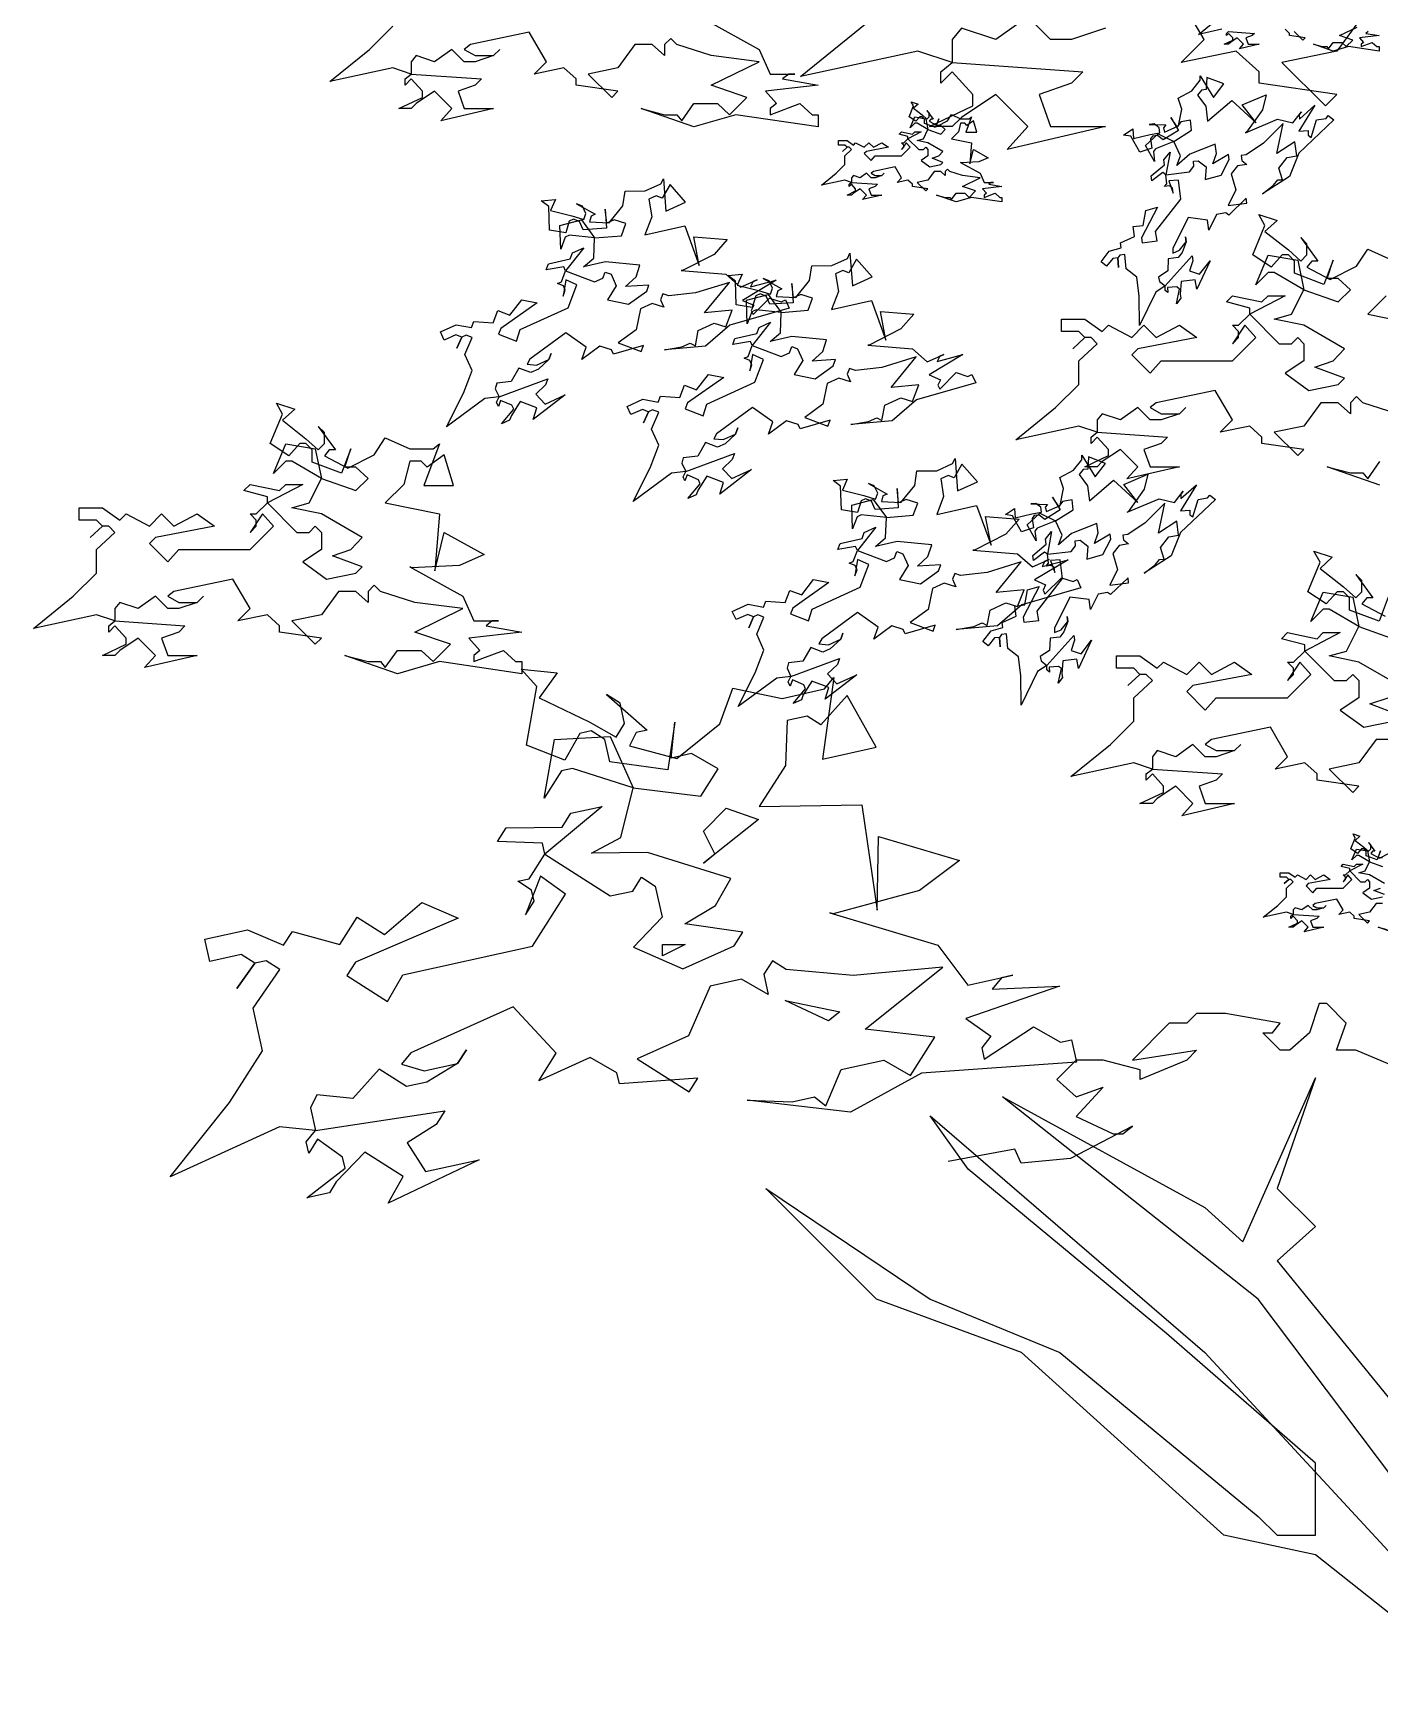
# Model space of a CAD drawing. Header units: millimetres. Extents: x 684983 to 685377, y 990360 to 990509.
# Drawn here: x 685139.781 to 685140.305, y 990374.643 to 990375.292 of the extents above; entities that cross this region are included whole.
import ezdxf

# ---------------------------------------------------------------- set-up
doc = ezdxf.new("R2010")
doc.units = ezdxf.units.MM
doc.layers.add('SYMBOLS', color=7, linetype='Continuous')
doc.layers.add('VENGA TREE', color=7, linetype='Continuous')

# ---------------------------------------------------------------- blocks, each defined once
blk = doc.blocks.new('A$C7BFB01F8')
at = {"layer": 'SYMBOLS', "color": 99}
for points in [[(1.7452, 2.7112), (1.7034, 2.6542), (1.6315, 2.6394), (1.6886, 2.5826), (1.7034, 2.5976), (1.6017, 2.6124), (1.6017, 2.6274), (1.5719, 2.6542), (1.5, 2.6394), (1.5299, 2.6694), (1.4881, 2.741)], [(1.4012, 2.6842), (1.3566, 2.6694), (1.3294, 2.6694), (1.2995, 2.6992), (1.2577, 2.6694), (1.2127, 2.6842), (1.2009, 2.6694), (1.2009, 2.6394), (1.3714, 2.6274), (1.3566, 2.6124), (1.3145, 2.5976), (1.3294, 2.5556), (1.4012, 2.5556), (1.2727, 2.5257), (1.2995, 2.5556), (1.2577, 2.5976), (1.2127, 2.5677), (1.2009, 2.5556), (1.1709, 2.5556), (1.2279, 2.5826), (1.2279, 2.5976), (1.2009, 2.6274), (1.1859, 2.6124), (1.1859, 2.6274), (1.2009, 2.6394), (1.156, 2.6542), (1.0024, 2.6213), (1.099, 2.6992)], [(1.7444, 2.6798), (1.7414, 2.6775), (1.7586, 2.6745), (1.7331, 2.6715), (1.7384, 2.6656), (1.7354, 2.6632), (1.7354, 2.6602), (1.7497, 2.6656), (1.7556, 2.6602), (1.7586, 2.6602), (1.7586, 2.6543), (1.7188, 2.6602), (1.6986, 2.6543), (1.6731, 2.6632), (1.6844, 2.6602), (1.6903, 2.6602), (1.6927, 2.6573), (1.6986, 2.6656), (1.7099, 2.6656), (1.7158, 2.6602), (1.7242, 2.6686), (1.7069, 2.6745), (1.7301, 2.6858)], [(1.6475, 2.6798), (1.6589, 2.6686), (1.6618, 2.6715), (1.6416, 2.6745), (1.6416, 2.6775), (1.6357, 2.6828)], [(1.562, 2.6798), (1.5959, 2.6775), (1.5929, 2.6745), (1.5846, 2.6715), (1.5876, 2.6632), (1.6018, 2.6632), (1.5763, 2.6573), (1.5816, 2.6632), (1.5733, 2.6715), (1.5644, 2.6656), (1.562, 2.6632), (1.5561, 2.6632), (1.5674, 2.6686), (1.5674, 2.6715), (1.562, 2.6775), (1.5591, 2.6745), (1.5591, 2.6775), (1.562, 2.6798)], [(1.5531, 2.6828), (1.5226, 2.6762), (1.5418, 2.6917)], [(1.4378, 2.5402), (1.4596, 2.5455), (1.4719, 2.5477), (1.4711, 2.5542), (1.4645, 2.5593), (1.458, 2.5586), (1.4799, 2.5579), (1.4771, 2.5542), (1.4784, 2.5485), (1.4965, 2.5566), (1.501, 2.5785), (1.4959, 2.593), (1.5139, 2.6024), (1.5248, 2.6163), (1.5247, 2.6222), (1.5422, 2.5938), (1.5559, 2.6114), (1.5335, 2.62), (1.5328, 2.6041), (1.5264, 2.6033), (1.5212, 2.5968), (1.5322, 2.5823), (1.5346, 2.5627), (1.5662, 2.5897), (1.598, 2.5606), (1.5795, 2.584), (1.6111, 2.5973), (1.6062, 2.5777), (1.5852, 2.5482), (1.584, 2.5476), (1.626, 2.5653), (1.6457, 2.5604), (1.6572, 2.5751), (1.6543, 2.5714), (1.6544, 2.5655), (1.6746, 2.5837), (1.6537, 2.5496), (1.666, 2.5504), (1.6661, 2.5444), (1.6698, 2.5415), (1.6769, 2.5643), (1.6893, 2.5664), (1.6921, 2.57), (1.6994, 2.5643), (1.6538, 2.5211), (1.6417, 2.4906), (1.6062, 2.4679), (1.6207, 2.4789), (1.6264, 2.4861), (1.6323, 2.4862), (1.6278, 2.5015), (1.6386, 2.5154), (1.651, 2.5175), (1.6487, 2.5358), (1.6249, 2.5203), (1.6333, 2.5596), (1.6074, 2.534), (1.5848, 2.5187), (1.5784, 2.5179), (1.5791, 2.5114), (1.5857, 2.5063), (1.5734, 2.5042), (1.5654, 2.4939), (1.5713, 2.4728), (1.5612, 2.4525), (1.5859, 2.4556), (1.5851, 2.462), (1.5621, 2.4401), (1.5584, 2.4429), (1.5462, 2.4408), (1.5361, 2.4204), (1.5345, 2.4334), (1.509, 2.4369), (1.4889, 2.3962), (1.4889, 2.3903), (1.4978, 2.394), (1.5063, 2.4049), (1.5055, 2.4114), (1.5063, 2.4049), (1.5014, 2.3912), (1.4962, 2.3846), (1.4832, 2.383), (1.4825, 2.3671), (1.4703, 2.3589), (1.4717, 2.3532), (1.479, 2.3475), (1.5144, 2.3868), (1.5153, 2.3803), (1.5109, 2.3672), (1.5239, 2.3628), (1.5377, 2.3803), (1.5204, 2.3433), (1.5182, 2.3555), (1.5, 2.3534), (1.4987, 2.3367), (1.4994, 2.3315), (1.4937, 2.3242), (1.498, 2.3432), (1.4943, 2.3461), (1.4819, 2.3452), (1.4827, 2.3387), (1.479, 2.3416), (1.479, 2.3475), (1.4668, 2.3394), (1.4455, 2.2957), (1.4449, 2.3341), (1.442, 2.3588), (1.4281, 2.3697), (1.4265, 2.3886), (1.4199, 2.3878), (1.4171, 2.3842), (1.418, 2.3717), (1.4171, 2.3842), (1.4106, 2.3834), (1.4026, 2.3732), (1.3953, 2.3789), (1.4061, 2.3927), (1.4214, 2.3972), (1.4206, 2.4038), (1.4388, 2.4119), (1.4372, 2.4249), (1.4502, 2.4265), (1.4537, 2.4461), (1.469, 2.4505), (1.4482, 2.4104), (1.449, 2.4039), (1.4685, 2.4063), (1.4664, 2.4186), (1.4995, 2.4608), (1.4965, 2.4855), (1.484, 2.4847), (1.4893, 2.4688), (1.4885, 2.4753), (1.4848, 2.4782), (1.4783, 2.4774), (1.4811, 2.481), (1.4798, 2.4928), (1.4761, 2.4956), (1.4616, 2.4846), (1.4608, 2.4911), (1.4782, 2.5057), (1.4774, 2.5123), (1.4854, 2.5224), (1.4798, 2.4928), (1.511, 2.4965), (1.5167, 2.5039), (1.5159, 2.5104), (1.5224, 2.5111), (1.5326, 2.5031), (1.5313, 2.4865), (1.5524, 2.4923), (1.5625, 2.5127), (1.5617, 2.5192), (1.5414, 2.5069), (1.5463, 2.5206), (1.5442, 2.5329), (1.5114, 2.5197), (1.4941, 2.505), (1.4992, 2.5176), (1.4904, 2.5362), (1.4664, 2.5267), (1.4636, 2.5231), (1.4651, 2.5101), (1.4534, 2.5311), (1.47, 2.5463), (1.4904, 2.5362), (1.5136, 2.551), (1.5121, 2.5639), (1.4997, 2.5619), (1.4946, 2.5553), (1.4865, 2.5674), (1.4966, 2.5507), (1.4764, 2.5383), (1.4691, 2.544), (1.4626, 2.5432), (1.4597, 2.5396), (1.4618, 2.5273), (1.446, 2.5221), (1.4342, 2.5431), (1.4248, 2.5446), (1.437, 2.5527), (1.4378, 2.5402), (1.4378, 2.5402)], [(1.1503, 2.5798), (1.1616, 2.5709), (1.1675, 2.5655), (1.1705, 2.5685), (1.1705, 2.5738), (1.1675, 2.5768), (1.1758, 2.5655), (1.1728, 2.5655), (1.1705, 2.5626), (1.1818, 2.5566), (1.1946, 2.563), (1.1999, 2.5713), (1.2118, 2.5659), (1.223, 2.5659), (1.226, 2.5683), (1.2186, 2.5483), (1.2328, 2.5483), (1.2284, 2.563), (1.2201, 2.5571), (1.2171, 2.56), (1.2118, 2.56), (1.2088, 2.5487), (1.1999, 2.5398), (1.226, 2.5345), (1.2239, 2.507), (1.2284, 2.5256), (1.2476, 2.5149), (1.2357, 2.5096), (1.2126, 2.5085), (1.2118, 2.5089), (1.2373, 2.4947), (1.2426, 2.4828), (1.2546, 2.4828), (1.2516, 2.4828), (1.2486, 2.4805), (1.2658, 2.4775), (1.2403, 2.4745), (1.2456, 2.4686), (1.2426, 2.4662), (1.2426, 2.4632), (1.2569, 2.4686), (1.2629, 2.4632), (1.2658, 2.4632), (1.2658, 2.4573), (1.226, 2.4632), (1.2058, 2.4573), (1.1803, 2.4662), (1.1916, 2.4632), (1.1975, 2.4632), (1.1999, 2.4603), (1.2058, 2.4686), (1.2171, 2.4686), (1.223, 2.4632), (1.2314, 2.4716), (1.2141, 2.4775), (1.2373, 2.4888), (1.2141, 2.4917), (1.1975, 2.4971), (1.1946, 2.5), (1.1916, 2.4971), (1.1916, 2.4917), (1.1857, 2.4971), (1.1773, 2.4971), (1.169, 2.4858), (1.1548, 2.4828), (1.1661, 2.4716), (1.169, 2.4745), (1.1488, 2.4775), (1.1488, 2.4805), (1.1429, 2.4858), (1.1287, 2.4828), (1.1346, 2.4888), (1.1263, 2.503), (1.0978, 2.4971), (1.0948, 2.4947), (1.1002, 2.4917), (1.109, 2.4917), (1.112, 2.4947), (1.109, 2.4917), (1.1002, 2.4888), (1.0948, 2.4888), (1.0888, 2.4947), (1.0805, 2.4888), (1.0716, 2.4917), (1.0693, 2.4888), (1.0693, 2.4828), (1.1031, 2.4805), (1.1002, 2.4775), (1.0918, 2.4745), (1.0948, 2.4662), (1.109, 2.4662), (1.0835, 2.4603), (1.0888, 2.4662), (1.0805, 2.4745), (1.0716, 2.4686), (1.0693, 2.4662), (1.0633, 2.4662), (1.0746, 2.4716), (1.0746, 2.4745), (1.0693, 2.4805), (1.0663, 2.4775), (1.0663, 2.4805), (1.0693, 2.4828), (1.0604, 2.4858), (1.0299, 2.4792), (1.049, 2.4947), (1.0604, 2.506), (1.0604, 2.5173), (1.0693, 2.5256), (1.0663, 2.5286), (1.0633, 2.5286), (1.0574, 2.5232), (1.0633, 2.5286), (1.0604, 2.5315), (1.052, 2.5315), (1.052, 2.5375), (1.0633, 2.5375), (1.0716, 2.5315), (1.0746, 2.5345), (1.0859, 2.5286), (1.0918, 2.5345), (1.0978, 2.5286), (1.109, 2.5345), (1.1173, 2.5286), (1.0888, 2.5232), (1.0859, 2.5203), (1.0948, 2.5114), (1.1002, 2.5173), (1.1346, 2.5173), (1.1459, 2.5286), (1.1405, 2.5345), (1.1346, 2.5256), (1.1375, 2.5286), (1.1375, 2.5315), (1.1346, 2.5345), (1.1375, 2.5345), (1.1429, 2.5398), (1.1429, 2.5428), (1.1316, 2.5458), (1.1346, 2.5487), (1.1488, 2.5458), (1.1518, 2.5487), (1.1601, 2.5487), (1.1429, 2.5398), (1.1571, 2.5256), (1.1631, 2.5256), (1.1661, 2.5286), (1.169, 2.5256), (1.169, 2.5173), (1.1601, 2.5114), (1.1714, 2.503), (1.1857, 2.506), (1.1886, 2.5089), (1.1744, 2.5143), (1.1832, 2.5173), (1.1886, 2.5232), (1.169, 2.5345), (1.1548, 2.5375), (1.1631, 2.5398), (1.169, 2.5517), (1.1548, 2.56), (1.1518, 2.56), (1.1459, 2.5541), (1.1518, 2.5683), (1.1661, 2.5659), (1.169, 2.5517), (1.1857, 2.5458), (1.1916, 2.5517), (1.1857, 2.5571), (1.1803, 2.5571), (1.1832, 2.5659), (1.1788, 2.5543), (1.1645, 2.5596), (1.1645, 2.5655), (1.1616, 2.5685), (1.1586, 2.5685), (1.1533, 2.5626), (1.1444, 2.5685), (1.1503, 2.5828), (1.1473, 2.5881), (1.1562, 2.5851), (1.1503, 2.5798), (1.1503, 2.5798)], [(1.6095, 2.4185), (1.6401, 2.3944), (1.6562, 2.3799), (1.6641, 2.388), (1.6641, 2.4024), (1.6562, 2.4105), (1.6786, 2.3799), (1.6706, 2.3799), (1.6641, 2.3719), (1.6947, 2.3559), (1.7293, 2.3731), (1.7437, 2.3956), (1.7759, 2.3811)], [(1.7679, 2.3345), (1.7437, 2.3105), (1.8143, 2.2961)], [(1.7597, 2.0871), (1.6907, 2.1112), (1.7213, 2.1032), (1.7373, 2.1032), (1.7437, 2.0952), (1.7597, 2.1178)], [(1.7823, 2.1803), (1.7373, 2.1948), (1.7293, 2.2028), (1.7213, 2.1948), (1.7213, 2.1803), (1.7052, 2.1948), (1.6827, 2.1948), (1.6602, 2.1642), (1.6216, 2.1562), (1.6523, 2.1257), (1.6602, 2.1338), (1.6056, 2.1417), (1.6056, 2.1498), (1.5896, 2.1642), (1.551, 2.1562), (1.567, 2.1724), (1.5446, 2.2108), (1.4675, 2.1948), (1.4593, 2.1884), (1.474, 2.1803), (1.4979, 2.1803), (1.506, 2.1884), (1.4979, 2.1803), (1.474, 2.1724), (1.4593, 2.1724), (1.4433, 2.1884), (1.4209, 2.1724), (1.3967, 2.1803), (1.3904, 2.1724), (1.3904, 2.1562), (1.4819, 2.1498), (1.474, 2.1417), (1.4514, 2.1338), (1.4593, 2.1112), (1.4979, 2.1112), (1.4289, 2.0952), (1.4433, 2.1112), (1.4209, 2.1338), (1.3967, 2.1178), (1.3904, 2.1112), (1.3742, 2.1112), (1.4049, 2.1257), (1.4049, 2.1338), (1.3904, 2.1498), (1.3823, 2.1417), (1.3823, 2.1498), (1.3904, 2.1562), (1.3663, 2.1642), (1.2838, 2.1465), (1.3356, 2.1884), (1.3663, 2.2188), (1.3663, 2.2494), (1.3904, 2.2719), (1.3823, 2.2799), (1.3742, 2.2799), (1.3582, 2.2654), (1.3742, 2.2799), (1.3663, 2.288), (1.3437, 2.288), (1.3437, 2.304), (1.3742, 2.304), (1.3967, 2.288), (1.4049, 2.2961), (1.4354, 2.2799), (1.4514, 2.2961), (1.4675, 2.2799), (1.4979, 2.2961), (1.5204, 2.2799), (1.4433, 2.2654), (1.4354, 2.2575), (1.4593, 2.2334), (1.474, 2.2494), (1.567, 2.2494), (1.5975, 2.2799), (1.5832, 2.2961), (1.567, 2.2719), (1.575, 2.2799), (1.575, 2.288), (1.567, 2.2961), (1.575, 2.2961), (1.5896, 2.3105), (1.5896, 2.3185), (1.559, 2.3265), (1.567, 2.3345), (1.6056, 2.3265), (1.6137, 2.3345), (1.636, 2.3345), (1.5896, 2.3105), (1.6281, 2.2719), (1.6442, 2.2719), (1.6523, 2.2799), (1.6602, 2.2719), (1.6602, 2.2494), (1.636, 2.2334), (1.6666, 2.2108), (1.7052, 2.2188), (1.7133, 2.2269), (1.6747, 2.2414), (1.6987, 2.2494), (1.7133, 2.2654), (1.6602, 2.2961), (1.6216, 2.304), (1.6442, 2.3105), (1.6602, 2.3425), (1.6216, 2.3651), (1.6137, 2.3651), (1.5975, 2.349), (1.6137, 2.3875), (1.6523, 2.3811), (1.6602, 2.3425), (1.7052, 2.3265), (1.7213, 2.3425), (1.7052, 2.3571), (1.6907, 2.3571), (1.6987, 2.3811), (1.6866, 2.3495), (1.6481, 2.3639), (1.6481, 2.3799), (1.6401, 2.388), (1.632, 2.388), (1.6176, 2.3719), (1.5935, 2.388), (1.6095, 2.4265), (1.6015, 2.4409), (1.6256, 2.433), (1.6095, 2.4185), (1.6095, 2.4185)], [(0.9199, 2.3483), (0.9478, 2.3414), (0.9631, 2.3366), (0.966, 2.3445), (0.9615, 2.3542), (0.9537, 2.3572), (0.9782, 2.3435), (0.9728, 2.341), (0.9709, 2.3337), (0.9963, 2.3322), (1.0144, 2.3544), (1.0172, 2.3739), (1.0433, 2.374), (1.0638, 2.3833), (1.0672, 2.3901), (1.0703, 2.3475), (1.0962, 2.3593), (1.0759, 2.3824), (1.0657, 2.3647), (1.0579, 2.3676), (1.0482, 2.3632), (1.0521, 2.3402), (1.0432, 2.3166), (1.0952, 2.3285), (1.1141, 2.2766), (1.1069, 2.3142), (1.1507, 2.3107), (1.1335, 2.2912), (1.0922, 2.2701), (1.0904, 2.2702), (1.1487, 2.2654), (1.1682, 2.2482), (1.1899, 2.258), (1.1845, 2.2556), (1.181, 2.2488), (1.2148, 2.2576), (1.1708, 2.2311), (1.1854, 2.2248), (1.182, 2.2179), (1.1844, 2.2125), (1.206, 2.2341), (1.2213, 2.2292), (1.2266, 2.2316), (1.2315, 2.2208), (1.1542, 2.1987), (1.1223, 2.1712), (1.0685, 2.1663), (1.0915, 2.1702), (1.1023, 2.1751), (1.109, 2.1717), (1.1129, 2.1918), (1.1335, 2.2012), (1.1488, 2.1963), (1.1571, 2.2183), (1.1208, 2.2149), (1.1536, 2.2546), (1.109, 2.2408), (1.0743, 2.2368), (1.0665, 2.2397), (1.0635, 2.2319), (1.0679, 2.2222), (1.0527, 2.227), (1.0375, 2.2201), (1.0318, 2.1927), (1.0082, 2.1755), (1.0382, 2.1643), (1.0411, 2.1722), (1.0019, 2.1608), (0.9994, 2.1663), (0.9842, 2.1711), (0.9607, 2.1539), (0.9665, 2.1697), (0.9397, 2.1887), (0.8927, 2.1543), (0.8891, 2.1475), (0.9014, 2.1466), (0.9176, 2.1539), (0.9205, 2.1618), (0.9176, 2.1539), (0.9039, 2.1412), (0.894, 2.1367), (0.8784, 2.1426), (0.8682, 2.125), (0.8494, 2.1229), (0.8476, 2.1156), (0.8525, 2.1048), (0.9161, 2.1284), (0.9132, 2.1206), (0.9005, 2.1083), (0.9127, 2.0956), (0.9387, 2.1074), (0.8972, 2.0755), (0.902, 2.0907), (0.8799, 2.099), (0.8686, 2.0808), (0.8663, 2.0745), (0.8554, 2.0695), (0.8716, 2.0887), (0.8692, 2.0941), (0.8545, 2.1004), (0.8515, 2.0926), (0.8491, 2.098), (0.8525, 2.1048), (0.8339, 2.1028), (0.7838, 2.0657), (0.8059, 2.1097), (0.8172, 2.1395), (0.8078, 2.1601), (0.8172, 2.1826), (0.8093, 2.1856), (0.8039, 2.1831), (0.7975, 2.1685), (0.8039, 2.1831), (0.796, 2.1861), (0.7808, 2.1792), (0.776, 2.19), (0.7965, 2.1993), (0.8165, 2.1954), (0.8195, 2.2033), (0.845, 2.2018), (0.8509, 2.2176), (0.8667, 2.2116), (0.8822, 2.2318), (0.9022, 2.2278), (0.8548, 2.1945), (0.8519, 2.1867), (0.8754, 2.1778), (0.8803, 2.1931), (0.943, 2.2215), (0.9542, 2.2514), (0.9396, 2.2579), (0.9361, 2.2366), (0.939, 2.2445), (0.9365, 2.2499), (0.9287, 2.2529), (0.9341, 2.2554), (0.9395, 2.2695), (0.937, 2.2749), (0.914, 2.2709), (0.9169, 2.2788), (0.9454, 2.2852), (0.9483, 2.2931), (0.9634, 2.2999), (0.9395, 2.2695), (0.9772, 2.2553), (0.988, 2.2602), (0.991, 2.2681), (0.9988, 2.2651), (1.0057, 2.25), (0.9943, 2.2318), (1.0218, 2.226), (1.0454, 2.2432), (1.0483, 2.2511), (1.0179, 2.249), (1.0316, 2.2618), (1.0365, 2.277), (0.9914, 2.2814), (0.963, 2.275), (0.9762, 2.2862), (0.9772, 2.3127), (0.9444, 2.3161), (0.939, 2.3136), (0.933, 2.2979), (0.9321, 2.3287), (0.9601, 2.3362), (0.9772, 2.3127), (1.0124, 2.3157), (1.0183, 2.3313), (1.0031, 2.3363), (0.9933, 2.3318), (0.9913, 2.3504), (0.9929, 2.3254), (0.9626, 2.3234), (0.9577, 2.3341), (0.9498, 2.3371), (0.9443, 2.3346), (0.9395, 2.3194), (0.9184, 2.3229), (0.9174, 2.3537), (0.9076, 2.361), (0.9262, 2.363), (0.9199, 2.3483), (0.9199, 2.3483)], [(1.0574, 2.0804), (1.0853, 2.0735), (1.1006, 2.0686), (1.1035, 2.0765), (1.099, 2.0863), (1.0912, 2.0893), (1.1157, 2.0755), (1.1103, 2.073), (1.1084, 2.0657), (1.1338, 2.0643), (1.1519, 2.0865), (1.1547, 2.106), (1.1808, 2.106), (1.2013, 2.1154), (1.2047, 2.1221), (1.2078, 2.0795), (1.2337, 2.0913), (1.2134, 2.1144), (1.2032, 2.0968), (1.1954, 2.0997), (1.1857, 2.0953), (1.1896, 2.0723), (1.1807, 2.0487), (1.2327, 2.0606), (1.2516, 2.0086), (1.2444, 2.0463), (1.2882, 2.0427), (1.271, 2.0232), (1.2297, 2.0022), (1.2279, 2.0022), (1.2862, 1.9975), (1.3057, 1.9802), (1.3274, 1.9901), (1.322, 1.9876), (1.3185, 1.9808), (1.3523, 1.9896), (1.3083, 1.9632), (1.3229, 1.9568), (1.3195, 1.9499), (1.3219, 1.9445), (1.3434, 1.9661), (1.3588, 1.9612), (1.3641, 1.9637), (1.369, 1.9529), (1.2916, 1.9307), (1.2598, 1.9033), (1.206, 1.8984), (1.229, 1.9023), (1.2398, 1.9072), (1.2465, 1.9038), (1.2504, 1.9239), (1.271, 1.9332), (1.2863, 1.9283), (1.2946, 1.9504), (1.2583, 1.9469), (1.2911, 1.9867), (1.2465, 1.9729), (1.2117, 1.9689), (1.204, 1.9718), (1.201, 1.964), (1.2054, 1.9542), (1.1902, 1.9591), (1.175, 1.9522), (1.1692, 1.9247), (1.1457, 1.9075), (1.1757, 1.8964), (1.1785, 1.9042), (1.1394, 1.8929), (1.1369, 1.8983), (1.1217, 1.9031), (1.0982, 1.8859), (1.104, 1.9017), (1.0771, 1.9207), (1.0302, 1.8864), (1.0266, 1.8796), (1.0389, 1.8786), (1.0551, 1.8859), (1.058, 1.8938), (1.0551, 1.8859), (1.0414, 1.8732), (1.0315, 1.8688), (1.0159, 1.8747), (1.0056, 1.857), (0.9869, 1.855), (0.9851, 1.8477), (0.99, 1.8368), (1.0536, 1.8605), (1.0507, 1.8526), (1.038, 1.8404), (1.0502, 1.8276), (1.0762, 1.8394), (1.0347, 1.8075), (1.0395, 1.8227), (1.0174, 1.831), (1.0061, 1.8129), (1.0038, 1.8065), (0.9929, 1.8016), (1.0091, 1.8207), (1.0067, 1.8261), (0.992, 1.8325), (0.989, 1.8246), (0.9866, 1.83), (0.99, 1.8368), (0.9714, 1.8348), (0.9212, 1.7977), (0.9434, 1.8417), (0.9547, 1.8716), (0.9453, 1.8922), (0.9547, 1.9147), (0.9468, 1.9176), (0.9413, 1.9152), (0.935, 1.9005), (0.9413, 1.9152), (0.9335, 1.9182), (0.9183, 1.9113), (0.9134, 1.922), (0.934, 1.9314), (0.954, 1.9275), (0.957, 1.9354), (0.9825, 1.9339), (0.9884, 1.9496), (1.0041, 1.9437), (1.0197, 1.9638), (1.0397, 1.9598), (0.9923, 1.9265), (0.9894, 1.9187), (1.0129, 1.9099), (1.0178, 1.9251), (1.0805, 1.9536), (1.0917, 1.9834), (1.0771, 1.9899), (1.0736, 1.9687), (1.0765, 1.9765), (1.074, 1.982), (1.0662, 1.985), (1.0715, 1.9874), (1.077, 2.0016), (1.0745, 2.007), (1.0515, 2.003), (1.0544, 2.0109), (1.0829, 2.0172), (1.0858, 2.0251), (1.1009, 2.032), (1.077, 2.0016), (1.1147, 1.9873), (1.1255, 1.9923), (1.1285, 2.0002), (1.1363, 1.9972), (1.1432, 1.9821), (1.1318, 1.9639), (1.1593, 1.9581), (1.1828, 1.9752), (1.1858, 1.9831), (1.1554, 1.9811), (1.1691, 1.9938), (1.174, 2.0091), (1.1289, 2.0135), (1.1005, 2.007), (1.1137, 2.0183), (1.1147, 2.0447), (1.0819, 2.0481), (1.0765, 2.0457), (1.0705, 2.03), (1.0696, 2.0608), (1.0976, 2.0683), (1.1147, 2.0447), (1.1499, 2.0477), (1.1558, 2.0634), (1.1406, 2.0683), (1.1308, 2.0639), (1.1288, 2.0825), (1.1303, 2.0575), (1.1, 2.0554), (1.0951, 2.0662), (1.0873, 2.0691), (1.0818, 2.0667), (1.077, 2.0515), (1.0559, 2.0549), (1.0549, 2.0858), (1.0451, 2.093), (1.0637, 2.095), (1.0574, 2.0804), (1.0574, 2.0804)], [(1.2832, 2.0443), (1.305, 2.0495), (1.3173, 2.0517), (1.3165, 2.0582), (1.3099, 2.0633), (1.3034, 2.0626), (1.3253, 2.0619), (1.3224, 2.0582), (1.3238, 2.0525), (1.3419, 2.0607), (1.3464, 2.0825), (1.3413, 2.097), (1.3593, 2.1065), (1.3702, 2.1203), (1.3701, 2.1262), (1.3875, 2.0979), (1.4013, 2.1154), (1.3789, 2.124), (1.3782, 2.1081), (1.3717, 2.1074), (1.3666, 2.1008), (1.3776, 2.0863), (1.38, 2.0668), (1.4116, 2.0937), (1.4434, 2.0646), (1.4249, 2.088), (1.4565, 2.1014), (1.4516, 2.0817), (1.4306, 2.0522), (1.4293, 2.0516), (1.4714, 2.0693), (1.4911, 2.0644), (1.5026, 2.0791), (1.4997, 2.0754), (1.4997, 2.0695), (1.5199, 2.0877), (1.499, 2.0536), (1.5114, 2.0544), (1.5115, 2.0484), (1.5152, 2.0456), (1.5223, 2.0683), (1.5346, 2.0704), (1.5375, 2.074), (1.5447, 2.0683), (1.4992, 2.0251), (1.487, 1.9946), (1.4516, 1.9719), (1.4661, 1.9829), (1.4718, 1.9901), (1.4777, 1.9902), (1.4731, 2.0055), (1.484, 2.0194), (1.4963, 2.0215), (1.4941, 2.0398), (1.4703, 2.0243), (1.4786, 2.0636), (1.4528, 2.038), (1.4302, 2.0227), (1.4237, 2.0219), (1.4245, 2.0155), (1.4311, 2.0103), (1.4188, 2.0082), (1.4108, 1.9979), (1.4167, 1.9769), (1.4066, 1.9565), (1.4313, 1.9596), (1.4305, 1.966), (1.4075, 1.9441), (1.4038, 1.947), (1.3916, 1.9448), (1.3815, 1.9245), (1.3798, 1.9375), (1.3544, 1.9409), (1.3343, 1.9003), (1.3343, 1.8943), (1.3431, 1.898), (1.3517, 1.9089), (1.3509, 1.9154), (1.3517, 1.9089), (1.3467, 1.8952), (1.3416, 1.8886), (1.3286, 1.887), (1.3279, 1.8711), (1.3157, 1.863), (1.317, 1.8573), (1.3244, 1.8515), (1.3598, 1.8908), (1.3607, 1.8843), (1.3562, 1.8712), (1.3693, 1.8668), (1.383, 1.8844), (1.3658, 1.8473), (1.3636, 1.8596), (1.3454, 1.8574), (1.3441, 1.8407), (1.3448, 1.8355), (1.3391, 1.8282), (1.3434, 1.8473), (1.3397, 1.8501), (1.3273, 1.8492), (1.3281, 1.8427), (1.3244, 1.8456), (1.3244, 1.8515), (1.3122, 1.8434), (1.2909, 1.7997), (1.2903, 1.8381), (1.2874, 1.8628), (1.2735, 1.8737), (1.2719, 1.8926), (1.2653, 1.8918), (1.2625, 1.8882), (1.2633, 1.8757), (1.2625, 1.8882), (1.256, 1.8874), (1.2479, 1.8772), (1.2407, 1.8829), (1.2515, 1.8967), (1.2668, 1.9012), (1.266, 1.9078), (1.2842, 1.9159), (1.2826, 1.9289), (1.2956, 1.9305), (1.2991, 1.9501), (1.3144, 1.9545), (1.2936, 1.9144), (1.2944, 1.908), (1.3138, 1.9103), (1.3118, 1.9226), (1.3449, 1.9649), (1.3418, 1.9896), (1.3294, 1.9888), (1.3347, 1.9728), (1.3338, 1.9793), (1.3302, 1.9822), (1.3237, 1.9814), (1.3265, 1.9851), (1.3252, 1.9968), (1.3215, 1.9997), (1.307, 1.9886), (1.3062, 1.9951), (1.3236, 2.0098), (1.3228, 2.0163), (1.3307, 2.0264), (1.3252, 1.9968), (1.3564, 2.0005), (1.3621, 2.0079), (1.3613, 2.0144), (1.3678, 2.0151), (1.378, 2.0072), (1.3767, 1.9905), (1.3978, 1.9964), (1.4079, 2.0167), (1.4071, 2.0232), (1.3868, 2.0109), (1.3917, 2.0246), (1.3896, 2.037), (1.3568, 2.0237), (1.3395, 2.0091), (1.3446, 2.0216), (1.3357, 2.0403), (1.3118, 2.0308), (1.3089, 2.0271), (1.3105, 2.0141), (1.2987, 2.0351), (1.3154, 2.0504), (1.3357, 2.0403), (1.359, 2.055), (1.3574, 2.068), (1.3451, 2.0659), (1.3399, 2.0593), (1.3319, 2.0714), (1.3419, 2.0547), (1.3217, 2.0424), (1.3145, 2.048), (1.3079, 2.0473), (1.3051, 2.0436), (1.3072, 2.0314), (1.2914, 2.0261), (1.2796, 2.0471), (1.2702, 2.0486), (1.2823, 2.0567), (1.2832, 2.0443), (1.2832, 2.0443)], [(1.6814, 1.9783), (1.712, 1.9542), (1.7281, 1.9397), (1.736, 1.9478), (1.736, 1.9623), (1.7281, 1.9704), (1.7505, 1.9397), (1.7425, 1.9397), (1.736, 1.9318), (1.7666, 1.9157)], [(1.7771, 1.7547), (1.7546, 1.7547), (1.7321, 1.724), (1.6935, 1.7161), (1.7242, 1.6856), (1.7321, 1.6936), (1.6775, 1.7016), (1.6775, 1.7097), (1.6615, 1.724), (1.6229, 1.7161), (1.6389, 1.7322), (1.6165, 1.7707), (1.5394, 1.7547), (1.5313, 1.7482), (1.5459, 1.7402), (1.5698, 1.7402), (1.5779, 1.7482), (1.5698, 1.7402), (1.5459, 1.7322), (1.5313, 1.7322), (1.5152, 1.7482), (1.4928, 1.7322), (1.4686, 1.7402), (1.4623, 1.7322), (1.4623, 1.7161), (1.5538, 1.7097), (1.5459, 1.7016), (1.5233, 1.6936), (1.5313, 1.6711), (1.5698, 1.6711), (1.5008, 1.655), (1.5152, 1.6711), (1.4928, 1.6936), (1.4686, 1.6776), (1.4623, 1.6711), (1.4461, 1.6711), (1.4768, 1.6856), (1.4768, 1.6936), (1.4623, 1.7097), (1.4542, 1.7016), (1.4542, 1.7097), (1.4623, 1.7161), (1.4382, 1.724), (1.3557, 1.7064), (1.4076, 1.7482), (1.4382, 1.7786), (1.4382, 1.8093), (1.4623, 1.8317), (1.4542, 1.8398), (1.4461, 1.8398), (1.4301, 1.8253), (1.4461, 1.8398), (1.4382, 1.8478), (1.4156, 1.8478), (1.4156, 1.8639), (1.4461, 1.8639), (1.4686, 1.8478), (1.4768, 1.8559), (1.5073, 1.8398), (1.5233, 1.8559), (1.5394, 1.8398), (1.5698, 1.8559), (1.5923, 1.8398), (1.5152, 1.8253), (1.5073, 1.8173), (1.5313, 1.7932), (1.5459, 1.8093), (1.6389, 1.8093), (1.6695, 1.8398), (1.6551, 1.8559), (1.6389, 1.8317), (1.6469, 1.8398), (1.6469, 1.8478), (1.6389, 1.8559), (1.6469, 1.8559), (1.6615, 1.8703), (1.6615, 1.8784), (1.6309, 1.8863), (1.6389, 1.8944), (1.6775, 1.8863), (1.6856, 1.8944), (1.7079, 1.8944), (1.6615, 1.8703), (1.7, 1.8317), (1.7161, 1.8317), (1.7242, 1.8398), (1.7321, 1.8317), (1.7321, 1.8093), (1.7079, 1.7932), (1.7386, 1.7707), (1.7771, 1.7786)], [(1.7852, 1.7867), (1.7466, 1.8012), (1.7706, 1.8093)], [(1.7852, 1.8253), (1.7321, 1.8559), (1.6935, 1.8639), (1.7161, 1.8703), (1.7321, 1.9023), (1.6935, 1.9249), (1.6856, 1.9249), (1.6695, 1.9089), (1.6856, 1.9474), (1.7242, 1.9409), (1.7321, 1.9023), (1.7771, 1.8863)], [(1.7706, 1.9409), (1.7585, 1.9093), (1.72, 1.9237), (1.72, 1.9397), (1.712, 1.9478), (1.7039, 1.9478), (1.6895, 1.9318), (1.6654, 1.9478), (1.6814, 1.9864), (1.6734, 2.0008), (1.6975, 1.9928), (1.6814, 1.9783), (1.6814, 1.9783)], [(0.8756, 1.5931), (0.8906, 1.6052), (0.8756, 1.6351), (0.9055, 1.6649), (0.9475, 1.6501), (0.8756, 1.5931), (0.8756, 1.5931)], [(1.7275, 1.6229), (1.7388, 1.614), (1.7448, 1.6087), (1.7477, 1.6116), (1.7477, 1.617), (1.7448, 1.62), (1.7531, 1.6087), (1.7501, 1.6087), (1.7477, 1.6057), (1.759, 1.5998), (1.7718, 1.6062)], [(1.7831, 1.5004), (1.7576, 1.5093), (1.7688, 1.5064)], [(1.7629, 1.5402), (1.7546, 1.5402), (1.7463, 1.5289), (1.732, 1.526), (1.7433, 1.5147), (1.7463, 1.5177), (1.7261, 1.5206), (1.7261, 1.5236), (1.7202, 1.5289), (1.7059, 1.526), (1.7118, 1.5319), (1.7035, 1.5462), (1.675, 1.5402), (1.672, 1.5379), (1.6774, 1.5349), (1.6863, 1.5349), (1.6893, 1.5379), (1.6863, 1.5349), (1.6774, 1.5319), (1.672, 1.5319), (1.6661, 1.5379), (1.6578, 1.5319), (1.6489, 1.5349), (1.6465, 1.5319), (1.6465, 1.526), (1.6804, 1.5236), (1.6774, 1.5206), (1.6691, 1.5177), (1.672, 1.5093), (1.6863, 1.5093), (1.6608, 1.5034), (1.6661, 1.5093), (1.6578, 1.5177), (1.6489, 1.5118), (1.6465, 1.5093), (1.6406, 1.5093), (1.6519, 1.5147), (1.6519, 1.5177), (1.6465, 1.5236), (1.6435, 1.5206), (1.6435, 1.5236), (1.6465, 1.526), (1.6376, 1.5289), (1.6071, 1.5224), (1.6263, 1.5379), (1.6376, 1.5491), (1.6376, 1.5604), (1.6465, 1.5687), (1.6435, 1.5717), (1.6406, 1.5717), (1.6346, 1.5663), (1.6406, 1.5717), (1.6376, 1.5747), (1.6293, 1.5747), (1.6293, 1.5806), (1.6406, 1.5806), (1.6489, 1.5747), (1.6519, 1.5777), (1.6632, 1.5717), (1.6691, 1.5777), (1.675, 1.5717), (1.6863, 1.5777), (1.6946, 1.5717), (1.6661, 1.5663), (1.6632, 1.5634), (1.672, 1.5545), (1.6774, 1.5604), (1.7118, 1.5604), (1.7231, 1.5717), (1.7178, 1.5777), (1.7118, 1.5687), (1.7148, 1.5717), (1.7148, 1.5747), (1.7118, 1.5777), (1.7148, 1.5777), (1.7202, 1.583), (1.7202, 1.586), (1.7089, 1.5889), (1.7118, 1.5919), (1.7261, 1.5889), (1.7291, 1.5919), (1.7373, 1.5919), (1.7202, 1.583), (1.7344, 1.5687), (1.7404, 1.5687), (1.7433, 1.5717), (1.7463, 1.5687), (1.7463, 1.5604), (1.7373, 1.5545), (1.7487, 1.5462), (1.7629, 1.5491)], [(1.7659, 1.5521), (1.7516, 1.5574), (1.7605, 1.5604)], [(1.7659, 1.5663), (1.7463, 1.5777), (1.732, 1.5806), (1.7404, 1.583), (1.7463, 1.5948), (1.732, 1.6032), (1.7291, 1.6032), (1.7231, 1.5973), (1.7291, 1.6115), (1.7433, 1.6091), (1.7463, 1.5948), (1.7629, 1.5889)], [(1.7629, 1.6002), (1.7576, 1.6002), (1.7605, 1.6091), (1.756, 1.5974), (1.7418, 1.6027), (1.7418, 1.6087), (1.7388, 1.6116), (1.7358, 1.6116), (1.7305, 1.6057), (1.7216, 1.6116), (1.7275, 1.6259), (1.7246, 1.6312), (1.7335, 1.6283), (1.7275, 1.6229), (1.7275, 1.6229)], [(0.822, 1.4721), (0.822, 1.4869), (0.8518, 1.4869), (0.822, 1.4721), (0.822, 1.4721)], [(1.039, 1.3869), (0.9824, 1.4137), (1.054, 1.3988), (1.039, 1.3869), (1.039, 1.3869)]]:
    blk.add_lwpolyline(points, dxfattribs=at)
at = {"layer": 'SYMBOLS', "color": 73}
for points in [[(0.8794, 2.6949), (0.9485, 2.6565), (0.9629, 2.6243), (0.9952, 2.6243), (0.9871, 2.6243), (0.979, 2.6179), (1.0256, 2.6098), (0.9566, 2.6019), (0.971, 2.5858), (0.9629, 2.5793), (0.9629, 2.5712), (1.0015, 2.5858), (1.0176, 2.5712), (1.0256, 2.5712), (1.0256, 2.5552), (0.9179, 2.5712), (0.8633, 2.5552), (0.7943, 2.5793), (0.8248, 2.5712), (0.8408, 2.5712), (0.8473, 2.5633), (0.8633, 2.5858), (0.8939, 2.5858), (0.9099, 2.5712), (0.9325, 2.5938), (0.8859, 2.6098), (0.9485, 2.6404), (0.8859, 2.6484), (0.8408, 2.6629), (0.8329, 2.6708), (0.8248, 2.6629), (0.8248, 2.6484), (0.8088, 2.6629), (0.7862, 2.6629), (0.7638, 2.6323), (0.7252, 2.6243), (0.7558, 2.5938), (0.7638, 2.6019), (0.7092, 2.6098), (0.7092, 2.6179), (0.6932, 2.6323), (0.6546, 2.6243), (0.6706, 2.6404), (0.6481, 2.6789), (0.5711, 2.6629), (0.5629, 2.6565), (0.5775, 2.6484), (0.6015, 2.6484), (0.6096, 2.6565), (0.6015, 2.6484), (0.5775, 2.6404), (0.5629, 2.6404), (0.5469, 2.6565), (0.5244, 2.6404), (0.5002, 2.6484), (0.4939, 2.6404), (0.4939, 2.6243), (0.5855, 2.6179), (0.5775, 2.6098), (0.555, 2.6019), (0.5629, 2.5793), (0.6015, 2.5793), (0.5325, 2.5633), (0.5469, 2.5793), (0.5244, 2.6019), (0.5002, 2.5858), (0.4939, 2.5793), (0.4778, 2.5793), (0.5084, 2.5938), (0.5084, 2.6019), (0.4939, 2.6179), (0.4859, 2.6098), (0.4859, 2.6179), (0.4939, 2.6243), (0.4698, 2.6323), (0.3873, 2.6146), (0.4392, 2.6565), (0.4698, 2.6869)], [(0.676, 2.4458), (0.7039, 2.4389), (0.7192, 2.4341), (0.7221, 2.442), (0.7177, 2.4517), (0.7098, 2.4547), (0.7343, 2.441), (0.7289, 2.4385), (0.727, 2.4312), (0.7524, 2.4297), (0.7705, 2.4519), (0.7733, 2.4714), (0.7994, 2.4715), (0.8199, 2.4808), (0.8233, 2.4876), (0.8264, 2.445), (0.8523, 2.4568), (0.832, 2.4799), (0.8218, 2.4622), (0.814, 2.4651), (0.8043, 2.4607), (0.8083, 2.4377), (0.7993, 2.4141), (0.8513, 2.426), (0.8702, 2.3741), (0.863, 2.4117), (0.9068, 2.4082), (0.8897, 2.3887), (0.8483, 2.3676), (0.8465, 2.3677), (0.9048, 2.3629), (0.9243, 2.3457), (0.946, 2.3555), (0.9406, 2.3531), (0.9372, 2.3463), (0.9709, 2.3551), (0.9269, 2.3286), (0.9415, 2.3223), (0.9381, 2.3154), (0.9406, 2.31), (0.9621, 2.3316), (0.9774, 2.3267), (0.9827, 2.3291), (0.9876, 2.3183), (0.9103, 2.2962), (0.8784, 2.2687), (0.8246, 2.2638), (0.8476, 2.2677), (0.8584, 2.2726), (0.8652, 2.2692), (0.869, 2.2893), (0.8897, 2.2987), (0.9049, 2.2938), (0.9132, 2.3158), (0.8769, 2.3124), (0.9097, 2.3521), (0.8651, 2.3383), (0.8304, 2.3343), (0.8226, 2.3372), (0.8196, 2.3294), (0.824, 2.3197), (0.8088, 2.3245), (0.7936, 2.3176), (0.7879, 2.2901), (0.7643, 2.273), (0.7943, 2.2618), (0.7972, 2.2697), (0.758, 2.2583), (0.7555, 2.2638), (0.7403, 2.2686), (0.7168, 2.2514), (0.7226, 2.2672), (0.6958, 2.2862), (0.6488, 2.2518), (0.6453, 2.245), (0.6576, 2.244), (0.6737, 2.2514), (0.6767, 2.2593), (0.6737, 2.2514), (0.66, 2.2387), (0.6502, 2.2342), (0.6345, 2.2401), (0.6243, 2.2225), (0.6055, 2.2204), (0.6037, 2.2131), (0.6087, 2.2023), (0.6722, 2.2259), (0.6694, 2.2181), (0.6566, 2.2058), (0.6689, 2.1931), (0.6948, 2.2049), (0.6533, 2.173), (0.6581, 2.1882), (0.6361, 2.1965), (0.6247, 2.1783), (0.6224, 2.172), (0.6116, 2.167), (0.6277, 2.1862), (0.6253, 2.1916), (0.6106, 2.1979), (0.6077, 2.19), (0.6052, 2.1955), (0.6087, 2.2023), (0.59, 2.2003), (0.5399, 2.1631), (0.562, 2.2072), (0.5733, 2.237), (0.5639, 2.2576), (0.5733, 2.2801), (0.5654, 2.2831), (0.56, 2.2806), (0.5536, 2.266), (0.56, 2.2806), (0.5521, 2.2836), (0.537, 2.2767), (0.5321, 2.2875), (0.5526, 2.2968), (0.5726, 2.2929), (0.5756, 2.3008), (0.6011, 2.2993), (0.607, 2.3151), (0.6228, 2.3091), (0.6383, 2.3293), (0.6583, 2.3253), (0.6109, 2.292), (0.608, 2.2842), (0.6315, 2.2753), (0.6364, 2.2906), (0.6991, 2.319), (0.7103, 2.3489), (0.6957, 2.3554), (0.6922, 2.3341), (0.6951, 2.342), (0.6926, 2.3474), (0.6848, 2.3504), (0.6902, 2.3529), (0.6956, 2.367), (0.6931, 2.3724), (0.6701, 2.3684), (0.673, 2.3763), (0.7015, 2.3827), (0.7044, 2.3906), (0.7195, 2.3974), (0.6956, 2.367), (0.7333, 2.3528), (0.7442, 2.3577), (0.7471, 2.3656), (0.7549, 2.3626), (0.7618, 2.3475), (0.7504, 2.3293), (0.7779, 2.3235), (0.8015, 2.3407), (0.8044, 2.3486), (0.774, 2.3465), (0.7877, 2.3593), (0.7926, 2.3745), (0.7475, 2.3789), (0.7191, 2.3725), (0.7324, 2.3837), (0.7333, 2.4102), (0.7005, 2.4136), (0.6951, 2.4111), (0.6892, 2.3954), (0.6882, 2.4262), (0.7162, 2.4337), (0.7333, 2.4102), (0.7685, 2.4131), (0.7744, 2.4288), (0.7592, 2.4338), (0.7494, 2.4293), (0.7474, 2.4479), (0.749, 2.4229), (0.7187, 2.4208), (0.7138, 2.4316), (0.7059, 2.4346), (0.7004, 2.4321), (0.6957, 2.4169), (0.6745, 2.4204), (0.6735, 2.4512), (0.6637, 2.4585), (0.6823, 2.4605), (0.676, 2.4458), (0.676, 2.4458)], [(0.3258, 2.1719), (0.3563, 2.1478), (0.3724, 2.1333), (0.3804, 2.1413), (0.3804, 2.1558), (0.3724, 2.1639), (0.3949, 2.1333), (0.3868, 2.1333), (0.3804, 2.1253), (0.4109, 2.1093), (0.4455, 2.1265), (0.4599, 2.149), (0.4921, 2.1345), (0.5226, 2.1345), (0.5306, 2.1409), (0.5105, 2.0867), (0.5491, 2.0867), (0.537, 2.1265), (0.5145, 2.1105), (0.5066, 2.1185), (0.4921, 2.1185), (0.4841, 2.0879), (0.4599, 2.0639), (0.5306, 2.0495), (0.5248, 1.9749), (0.537, 2.0253), (0.589, 1.9964), (0.5569, 1.982), (0.4943, 1.9792), (0.4921, 1.9803), (0.5612, 1.9418), (0.5756, 1.9096), (0.6078, 1.9096), (0.5998, 1.9096), (0.5917, 1.9032), (0.6382, 1.8951), (0.5693, 1.8872), (0.5836, 1.8712), (0.5756, 1.8646), (0.5756, 1.8566), (0.6142, 1.8712), (0.6303, 1.8566), (0.6382, 1.8566), (0.6382, 1.8405), (0.5306, 1.8566), (0.476, 1.8405), (0.407, 1.8646), (0.4375, 1.8566), (0.4535, 1.8566), (0.4599, 1.8486), (0.476, 1.8712), (0.5066, 1.8712), (0.5226, 1.8566), (0.5452, 1.8791), (0.4985, 1.8951), (0.5612, 1.9258), (0.4985, 1.9337), (0.4535, 1.9482), (0.4455, 1.9562), (0.4375, 1.9482), (0.4375, 1.9337), (0.4215, 1.9482), (0.3989, 1.9482), (0.3765, 1.9176), (0.3379, 1.9096), (0.3685, 1.8791), (0.3765, 1.8872), (0.3218, 1.8951), (0.3218, 1.9032), (0.3058, 1.9176), (0.2672, 1.9096), (0.2833, 1.9258), (0.2608, 1.9642), (0.1838, 1.9482), (0.1756, 1.9418), (0.1902, 1.9337), (0.2142, 1.9337), (0.2222, 1.9418), (0.2142, 1.9337), (0.1902, 1.9258), (0.1756, 1.9258), (0.1596, 1.9418), (0.1371, 1.9258), (0.1129, 1.9337), (0.1066, 1.9258), (0.1066, 1.9096), (0.1981, 1.9032), (0.1902, 1.8951), (0.1676, 1.8872), (0.1756, 1.8646), (0.2142, 1.8646), (0.1452, 1.8486), (0.1596, 1.8646), (0.1371, 1.8872), (0.1129, 1.8712), (0.1066, 1.8646), (0.0905, 1.8646), (0.1211, 1.8791), (0.1211, 1.8872), (0.1066, 1.9032), (0.0985, 1.8951), (0.0985, 1.9032), (0.1066, 1.9096), (0.0825, 1.9176), (0, 1.8999), (0.0519, 1.9418), (0.0825, 1.9722), (0.0825, 2.0028), (0.1066, 2.0253), (0.0985, 2.0333), (0.0905, 2.0333), (0.0744, 2.0188), (0.0905, 2.0333), (0.0825, 2.0414), (0.0599, 2.0414), (0.0599, 2.0574), (0.0905, 2.0574), (0.1129, 2.0414), (0.1211, 2.0495), (0.1516, 2.0333), (0.1676, 2.0495), (0.1838, 2.0333), (0.2142, 2.0495), (0.2366, 2.0333), (0.1596, 2.0188), (0.1516, 2.0109), (0.1756, 1.9868), (0.1902, 2.0028), (0.2833, 2.0028), (0.3138, 2.0333), (0.2994, 2.0495), (0.2833, 2.0253), (0.2912, 2.0333), (0.2912, 2.0414), (0.2833, 2.0495), (0.2912, 2.0495), (0.3058, 2.0639), (0.3058, 2.0719), (0.2752, 2.0799), (0.2833, 2.0879), (0.3218, 2.0799), (0.3299, 2.0879), (0.3523, 2.0879), (0.3058, 2.0639), (0.3443, 2.0253), (0.3604, 2.0253), (0.3685, 2.0333), (0.3765, 2.0253), (0.3765, 2.0028), (0.3523, 1.9868), (0.3829, 1.9642), (0.4215, 1.9722), (0.4295, 1.9803), (0.3909, 1.9948), (0.4149, 2.0028), (0.4295, 2.0188), (0.3765, 2.0495), (0.3379, 2.0574), (0.3604, 2.0639), (0.3765, 2.0959), (0.3379, 2.1185), (0.3299, 2.1185), (0.3138, 2.1024), (0.3299, 2.1409), (0.3685, 2.1345), (0.3765, 2.0959), (0.4215, 2.0799), (0.4375, 2.0959), (0.4215, 2.1105), (0.407, 2.1105), (0.4149, 2.1345), (0.4028, 2.1029), (0.3644, 2.1173), (0.3644, 2.1333), (0.3563, 2.1413), (0.3482, 2.1413), (0.3338, 2.1253), (0.3097, 2.1413), (0.3258, 2.1799), (0.3177, 2.1943), (0.3418, 2.1864), (0.3258, 2.1719), (0.3258, 2.1719)], [(0.6611, 1.8091), (0.7263, 1.7777), (0.7615, 1.7579), (0.7727, 1.7757), (0.7668, 1.8021), (0.7491, 1.8135), (0.8023, 1.7669), (0.7877, 1.7637), (0.7792, 1.7466), (0.8411, 1.7298), (0.8972, 1.7751), (0.9142, 1.8218), (0.9785, 1.8084), (1.034, 1.8207), (1.0459, 1.8356), (1.0313, 1.7291), (1.1014, 1.7447), (1.0634, 1.8121), (1.029, 1.7739), (1.0114, 1.7851), (0.985, 1.7793), (0.9829, 1.7206), (0.9486, 1.667), (1.0828, 1.6694), (1.1025, 1.5316), (1.1043, 1.628), (1.2105, 1.5966), (1.158, 1.5575), (1.0453, 1.527), (1.0409, 1.5281), (1.182, 1.4861), (1.2212, 1.4335), (1.2798, 1.4465), (1.2651, 1.4432), (1.2531, 1.4283), (1.3409, 1.4324), (1.2187, 1.3901), (1.2514, 1.3668), (1.2394, 1.3516), (1.2426, 1.337), (1.3068, 1.3791), (1.3421, 1.3591), (1.3565, 1.3623), (1.363, 1.3332), (1.1608, 1.3188), (1.068, 1.2676), (0.9329, 1.2835), (0.9916, 1.2812), (1.0207, 1.2876), (1.0356, 1.2758), (1.0556, 1.3233), (1.1113, 1.3356), (1.1463, 1.3156), (1.1782, 1.3657), (1.087, 1.376), (1.1885, 1.457), (1.0714, 1.4461), (0.9837, 1.4542), (0.966, 1.4655), (0.9546, 1.4478), (0.9604, 1.4214), (0.9254, 1.4413), (0.8844, 1.4322), (0.856, 1.3674), (0.7891, 1.3374), (0.8571, 1.2943), (0.8683, 1.3122), (0.7658, 1.3046), (0.7626, 1.3192), (0.7276, 1.3389), (0.6607, 1.3088), (0.6833, 1.3446), (0.627, 1.4055), (0.4934, 1.3452), (0.4811, 1.3302), (0.5109, 1.3215), (0.5545, 1.3312), (0.5659, 1.3491), (0.5545, 1.3312), (0.5141, 1.307), (0.4876, 1.3011), (0.452, 1.3238), (0.4177, 1.2856), (0.3705, 1.2903), (0.3622, 1.2732), (0.3687, 1.2439), (0.5377, 1.2692), (0.5265, 1.2514), (0.4887, 1.2278), (0.5123, 1.19), (0.5824, 1.2056), (0.4635, 1.1486), (0.4832, 1.1835), (0.4333, 1.2154), (0.3958, 1.1765), (0.3869, 1.1621), (0.3576, 1.1556), (0.4074, 1.1943), (0.4041, 1.209), (0.3713, 1.2322), (0.3599, 1.2143), (0.3567, 1.229), (0.3687, 1.2439), (0.3217, 1.2486), (0.1789, 1.1832), (0.2563, 1.2802), (0.2996, 1.3479), (0.2873, 1.4036), (0.322, 1.4541), (0.3041, 1.4655), (0.2894, 1.4622), (0.2661, 1.4294), (0.2894, 1.4622), (0.2717, 1.4737), (0.2307, 1.4646), (0.2242, 1.4937), (0.2797, 1.506), (0.3269, 1.486), (0.3385, 1.5039), (0.4005, 1.487), (0.4231, 1.5227), (0.459, 1.4999), (0.5077, 1.5416), (0.5551, 1.5213), (0.4209, 1.4638), (0.4096, 1.4461), (0.4629, 1.4121), (0.483, 1.4471), (0.6522, 1.4847), (0.6953, 1.5525), (0.6626, 1.576), (0.6431, 1.5255), (0.6543, 1.5434), (0.651, 1.558), (0.6333, 1.5695), (0.6478, 1.5727), (0.6685, 1.6048), (0.6653, 1.6194), (0.6064, 1.6215), (0.6178, 1.6394), (0.6912, 1.6403), (0.7026, 1.6583), (0.7432, 1.6673), (0.6685, 1.6048), (0.754, 1.5502), (0.7834, 1.5567), (0.7948, 1.5746), (0.8125, 1.5632), (0.8216, 1.5224), (0.7841, 1.4835), (0.8488, 1.4548), (0.9158, 1.4849), (0.9272, 1.5028), (0.8512, 1.5136), (0.8915, 1.5379), (0.9116, 1.5729), (0.8027, 1.6071), (0.7294, 1.606), (0.7678, 1.6268), (0.7839, 1.6915), (0.7047, 1.717), (0.6902, 1.7137), (0.6674, 1.6781), (0.6812, 1.7545), (0.7539, 1.7585), (0.7839, 1.6915), (0.8722, 1.6806), (0.8949, 1.7162), (0.8599, 1.7363), (0.8335, 1.7304), (0.8383, 1.7772), (0.8291, 1.7149), (0.7533, 1.7255), (0.7468, 1.7546), (0.7289, 1.766), (0.7143, 1.7627), (0.6946, 1.7278), (0.6443, 1.7472), (0.6579, 1.8238), (0.6374, 1.8467), (0.6844, 1.842), (0.6611, 1.8091), (0.6611, 1.8091)], [(1.7893, 1.3231), (1.7284, 1.3485), (1.703, 1.3485), (1.7157, 1.384), (1.6903, 1.4095), (1.6801, 1.4095), (1.6675, 1.3713), (1.6419, 1.3485), (1.6294, 1.3485), (1.6065, 1.3713), (1.6192, 1.3713), (1.6294, 1.384), (1.5581, 1.3967), (1.5202, 1.3967), (1.5075, 1.384), (1.4845, 1.384), (1.4364, 1.3358), (1.5202, 1.3485), (1.5075, 1.3358), (1.4464, 1.3102), (1.4464, 1.3231), (1.3982, 1.3358), (1.3626, 1.3358), (1.3374, 1.3102), (1.3626, 1.2875), (1.3982, 1.3002), (1.3626, 1.2621), (1.411, 1.2393), (1.4237, 1.2393), (1.4364, 1.2495), (1.3554, 1.207), (1.2909, 1.2009), (1.2825, 1.2193), (1.1957, 1.2032)]]:
    blk.add_lwpolyline(points, dxfattribs=at)
at = {"layer": 'SYMBOLS', "color": 59}
for points in [[(1.9147, 0.4999), (1.6753, 0.6893), (1.5559, 0.7147), (1.2914, 0.9538), (1.102, 1.0235), (0.9572, 1.1679), (1.172, 1.0235), (1.3414, 0.9538), (1.6005, 0.7394), (1.6255, 0.7147), (1.6753, 0.7147), (1.6753, 0.8091), (1.4808, 0.9785), (1.2217, 1.193), (1.172, 1.263), (1.5308, 0.9538), (1.8397, 0.6197)], [(1.8897, 0.6396), (1.6005, 1.0235), (1.2667, 1.2877), (1.5308, 1.1432), (1.5806, 1.0983), (1.6753, 1.3127), (1.6255, 1.1679), (1.6753, 1.1182), (1.6255, 1.0736), (1.82, 0.8341)]]:
    blk.add_lwpolyline(points, dxfattribs=at)

msp = doc.modelspace()

# ---------------------------------------------------------------- block references
at = {"layer": 'VENGA TREE', "xscale": 0.297786557861161, "yscale": 0.297786557861161, "zscale": 0.297786557861161}
msp.add_blockref('A$C7BFB01F8', (685139.78103, 990374.49428), dxfattribs=at)

doc.saveas('drawing.dxf')
